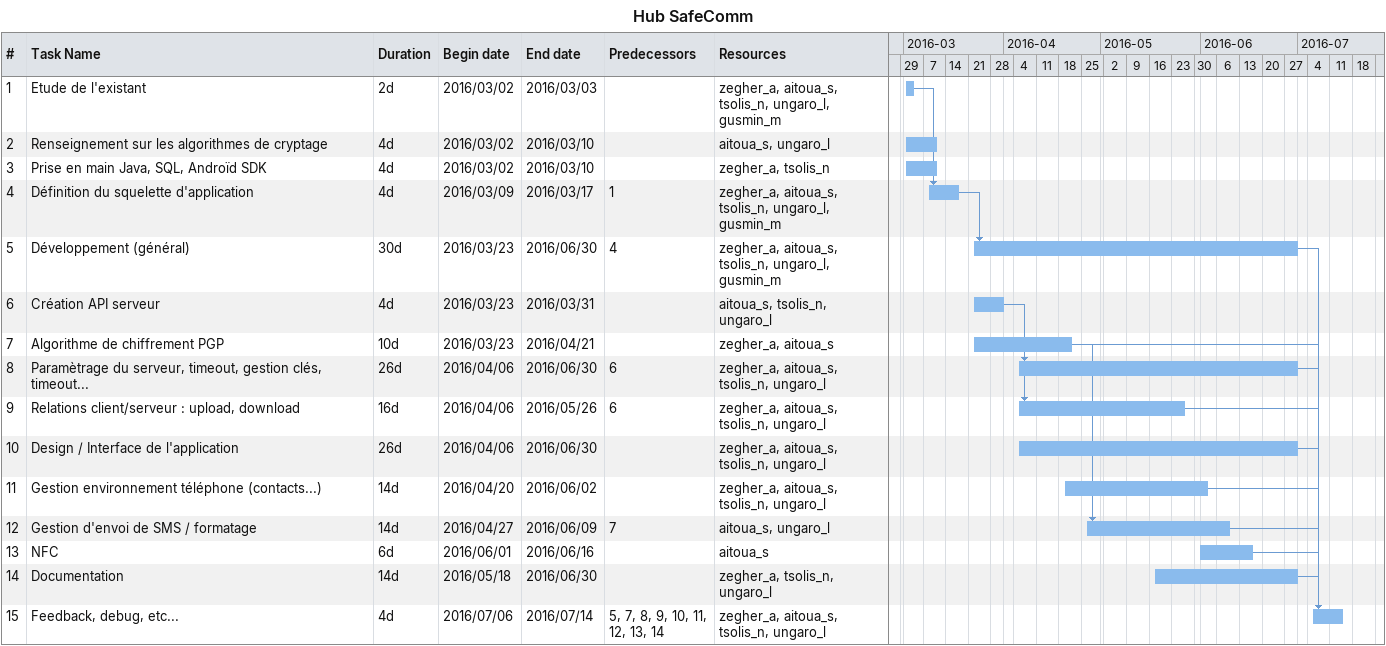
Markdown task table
Hub SafeComm

| ID | Task | Duration | Start | Finish | Predecessors | Resources |
|---|---|---|---|---|---|---|
| 1 | Etude de l'existant | 2d | 2016-03-02 | 2016-03-03 |  | zegher_a, aitoua_s, tsolis_n, ungaro_l, gusmin_m |
| 2 | Renseignement sur les algorithmes de cryptage | 4d | 2016-03-02 | 2016-03-10 |  | aitoua_s, ungaro_l |
| 3 | Prise en main Java, SQL, Androïd SDK | 4d | 2016-03-02 | 2016-03-10 |  | zegher_a, tsolis_n |
| 4 | Définition du squelette d'application | 4d | 2016-03-09 | 2016-03-17 | 1 | zegher_a, aitoua_s, tsolis_n, ungaro_l, gusmin_m |
| 5 | Développement (général) | 30d | 2016-03-23 | 2016-06-30 | 4 | zegher_a, aitoua_s, tsolis_n, ungaro_l, gusmin_m |
| 6 | Création API serveur | 4d | 2016-03-23 | 2016-03-31 |  | aitoua_s, tsolis_n, ungaro_l |
| 7 | Algorithme de chiffrement PGP | 10d | 2016-03-23 | 2016-04-21 |  | zegher_a, aitoua_s |
| 8 | Paramètrage du serveur, timeout, gestion clés, timeout... | 26d | 2016-04-06 | 2016-06-30 | 6 | zegher_a, aitoua_s, tsolis_n, ungaro_l |
| 9 | Relations client/serveur : upload, download | 16d | 2016-04-06 | 2016-05-26 | 6 | zegher_a, aitoua_s, tsolis_n, ungaro_l |
| 10 | Design / Interface de l'application | 26d | 2016-04-06 | 2016-06-30 |  | zegher_a, aitoua_s, tsolis_n, ungaro_l |
| 11 | Gestion environnement téléphone (contacts...) | 14d | 2016-04-20 | 2016-06-02 |  | zegher_a, aitoua_s, tsolis_n, ungaro_l |
| 12 | Gestion d'envoi de SMS / formatage | 14d | 2016-04-27 | 2016-06-09 | 7 | aitoua_s, ungaro_l |
| 13 | NFC | 6d | 2016-06-01 | 2016-06-16 |  | aitoua_s |
| 14 | Documentation | 14d | 2016-05-18 | 2016-06-30 |  | zegher_a, tsolis_n, ungaro_l |
| 15 | Feedback, debug, etc... | 4d | 2016-07-06 | 2016-07-14 | 5, 7, 8, 9, 10, 11, 12, 13, 14 | zegher_a, aitoua_s, tsolis_n, ungaro_l |
